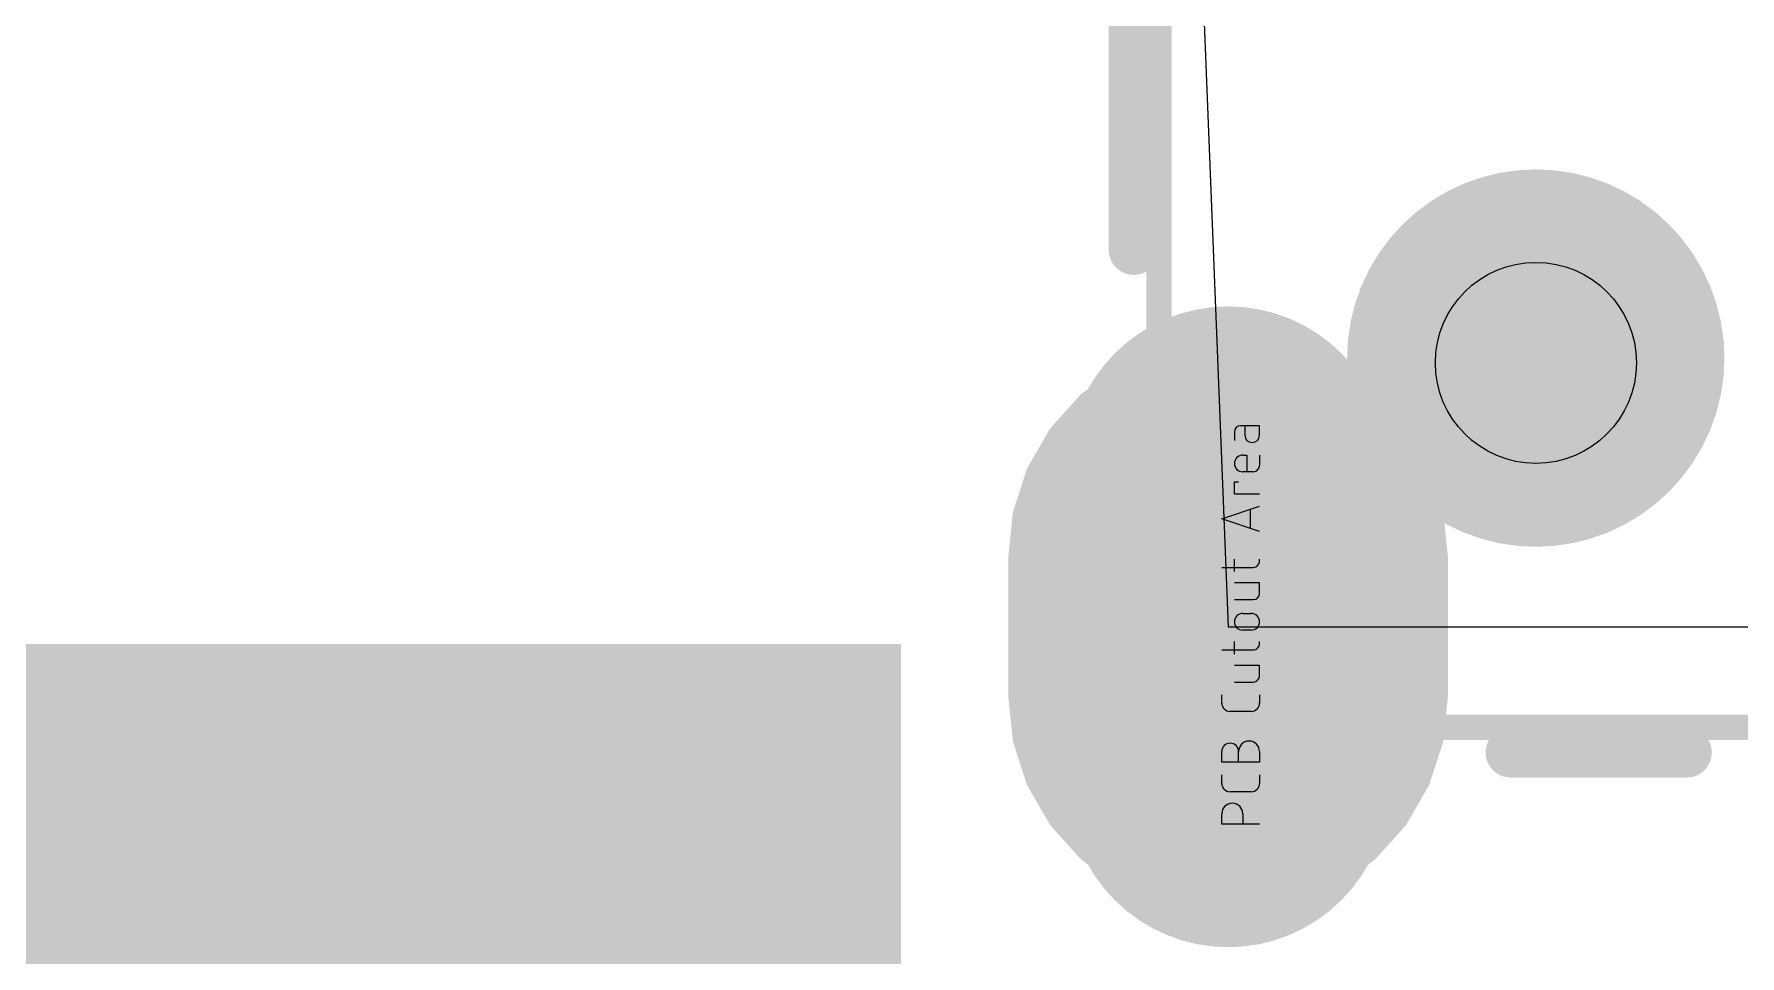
# Model space of a CAD drawing. Extents: x -2.3 to 95.2, y -2.6 to 57.4.
# Drawn here: x 39.87 to 46.66, y 48.04 to 51.71 of the extents above; entities that cross this region are included whole.
import ezdxf

# ---------------------------------------------------------------- set-up
doc = ezdxf.new("R2010")
doc.units = 0
for name, color, linetype in [('1', 12, 'CONTINUOUS'), ('17', 253, 'CONTINUOUS'), ('19', 53, 'CONTINUOUS'), ('20', 31, 'CONTINUOUS'), ('21', 253, 'CONTINUOUS'), ('29', 253, 'CONTINUOUS'), ('30', 253, 'CONTINUOUS'), ('48', 253, 'CONTINUOUS'), ('51', 253, 'CONTINUOUS')]:
    doc.layers.add(name, color=color, linetype=linetype)

# ---------------------------------------------------------------- blocks, each defined once
blk = doc.blocks.new('RECT')
blk.add_solid([(-0.5, -0.5), (0.5, -0.5), (-0.5, 0.5), (0.5, 0.5)])
blk = doc.blocks.new('LONGP100')
at = {"const_width": 1}
blk.add_lwpolyline([(-0.5, 0), (0.5, 0)], dxfattribs=at)
at = {"const_width": 0.5}
for points in [[(-0.5, 0.25, 1), (-0.5, -0.25)], [(0.5, -0.25, 1), (0.5, 0.25)]]:
    blk.add_lwpolyline(points, format="xyb", dxfattribs=at)

msp = doc.modelspace()

# ---------------------------------------------------------------- linework, layer by layer
at = {"layer": '17', "const_width": 0.1}
for points in [[(44.5492, 50.346), (44.401, 50.3145)], [(44.7008, 50.346), (44.5492, 50.346)], [(44.849, 50.3145), (44.7008, 50.346)], [(44.401, 50.3145), (44.2625, 50.2529)], [(44.3684, 50.3), (44.8816, 50.3)], [(44.9875, 50.2529), (44.849, 50.3145)], [(44.2625, 50.2529), (44.1399, 50.1638)], [(44.1897, 50.2), (45.0603, 50.2)], [(45.1101, 50.1638), (44.9875, 50.2529)], [(44.1399, 50.1638), (44.0385, 50.0511)], [(45.2115, 50.0511), (45.1101, 50.1638)], [(44.0825, 50.1), (45.1676, 50.1)], [(44.0385, 50.0511), (43.9627, 49.9199)], [(44.0089, 50), (45.2411, 50)], [(45.2873, 49.9199), (45.2115, 50.0511)], [(43.9627, 49.9199), (43.9158, 49.7757)], [(45.3342, 49.7757), (45.2873, 49.9199)], [(43.9562, 49.9), (45.2938, 49.9)], [(43.9237, 49.8), (45.3263, 49.8)], [(43.9158, 49.7757), (43.9, 49.625)], [(45.35, 49.625), (45.3342, 49.7757)], [(43.9079, 49.7), (45.3421, 49.7)], [(43.9, 49.625), (43.9, 49.075)], [(43.9, 49.6), (45.35, 49.6)], [(45.35, 49.075), (45.35, 49.625)], [(43.9, 49.5), (45.35, 49.5)], [(43.9, 49.4), (45.35, 49.4)], [(43.9, 49.3), (45.35, 49.3)], [(43.9, 49.2), (45.35, 49.2)], [(43.9, 49.1), (45.35, 49.1)], [(43.9, 49.075), (43.9158, 48.9243)], [(45.3342, 48.9243), (45.35, 49.075)], [(43.9079, 49), (45.3421, 49)], [(43.9158, 48.9243), (43.9627, 48.7801)], [(43.9237, 48.9), (45.3263, 48.9)], [(45.2873, 48.7801), (45.3342, 48.9243)], [(43.9562, 48.8), (45.2938, 48.8)], [(43.9627, 48.7801), (44.0385, 48.6489)], [(45.2115, 48.6489), (45.2873, 48.7801)], [(44.0089, 48.7), (45.2411, 48.7)], [(44.0385, 48.6489), (44.1399, 48.5362)], [(45.1101, 48.5362), (45.2115, 48.6489)], [(44.0825, 48.6), (45.1675, 48.6)], [(44.1399, 48.5362), (44.2625, 48.4471)], [(44.1897, 48.5), (45.0603, 48.5)], [(44.9875, 48.4471), (45.1101, 48.5362)], [(44.2625, 48.4471), (44.401, 48.3855)], [(44.849, 48.3855), (44.9875, 48.4471)], [(44.3684, 48.4), (44.8816, 48.4)], [(44.401, 48.3855), (44.5492, 48.354)], [(44.7008, 48.354), (44.849, 48.3855)], [(44.5492, 48.354), (44.7008, 48.354)]]:
    msp.add_lwpolyline(points, dxfattribs=at)
at = {"layer": '17', "const_width": 0.05}
for points in [[(44.5492, 50.371, 1), (44.5492, 50.321)], [(44.5544, 50.3216, 1), (44.544, 50.3705)], [(44.706, 50.3705, 1), (44.6956, 50.3216)], [(44.7008, 50.321, 1), (44.7008, 50.371)], [(44.3684, 50.325, 1), (44.3684, 50.275)], [(44.3958, 50.339, 1), (44.4062, 50.2901)], [(44.4111, 50.2917, 1), (44.3908, 50.3374)], [(44.8592, 50.3374, 1), (44.8389, 50.2917)], [(44.8438, 50.2901, 1), (44.8542, 50.339)], [(44.8816, 50.275, 1), (44.8816, 50.325)], [(44.1897, 50.225, 1), (44.1897, 50.175)], [(44.2523, 50.2757, 1), (44.2727, 50.23)], [(44.2772, 50.2326, 1), (44.2478, 50.2731)], [(45.0022, 50.2731, 1), (44.9728, 50.2326)], [(44.9773, 50.23, 1), (44.9977, 50.2757)], [(45.0603, 50.175, 1), (45.0603, 50.225)], [(44.1252, 50.184, 1), (44.1546, 50.1436)], [(44.1585, 50.1471, 1), (44.1213, 50.1805)], [(45.1287, 50.1805, 1), (45.0915, 50.1471)], [(45.0954, 50.1436, 1), (45.1248, 50.184)], [(44.0825, 50.125, 1), (44.0825, 50.075)], [(45.1676, 50.075, 1), (45.1676, 50.125)], [(44.0089, 50.025, 1), (44.0089, 49.975)], [(44.0199, 50.0679, 1), (44.057, 50.0344)], [(44.0601, 50.0386, 1), (44.0168, 50.0636)], [(45.2332, 50.0636, 1), (45.1899, 50.0386)], [(45.193, 50.0344, 1), (45.2301, 50.0679)], [(45.2411, 49.975, 1), (45.2411, 50.025)], [(43.9865, 49.9122, 1), (43.9389, 49.9276)], [(45.3111, 49.9276, 1), (45.2635, 49.9122)], [(43.9562, 49.925, 1), (43.9562, 49.875)], [(43.941, 49.9324, 1), (43.9843, 49.9074)], [(45.2657, 49.9074, 1), (45.309, 49.9324)], [(45.2938, 49.875, 1), (45.2938, 49.925)], [(43.9237, 49.825, 1), (43.9237, 49.775)], [(45.3263, 49.775, 1), (45.3263, 49.825)], [(43.8921, 49.7835, 1), (43.9396, 49.768)], [(43.9407, 49.7731, 1), (43.891, 49.7784)], [(45.359, 49.7784, 1), (45.3093, 49.7731)], [(45.3104, 49.768, 1), (45.3579, 49.7835)], [(43.9079, 49.725, 1), (43.9079, 49.675)], [(45.3421, 49.675, 1), (45.3421, 49.725)], [(43.925, 49.625, 1), (43.875, 49.625)], [(43.8751, 49.6276, 1), (43.9249, 49.6224)], [(43.9, 49.625, 1), (43.9, 49.575)], [(45.375, 49.625, 1), (45.325, 49.625)], [(45.3251, 49.6224, 1), (45.3749, 49.6276)], [(45.35, 49.575, 1), (45.35, 49.625)], [(43.9, 49.525, 1), (43.9, 49.475)], [(45.35, 49.475, 1), (45.35, 49.525)], [(43.9, 49.425, 1), (43.9, 49.375)], [(45.35, 49.375, 1), (45.35, 49.425)], [(43.9, 49.325, 1), (43.9, 49.275)], [(45.35, 49.275, 1), (45.35, 49.325)], [(43.9, 49.225, 1), (43.9, 49.175)], [(45.35, 49.175, 1), (45.35, 49.225)], [(43.9, 49.125, 1), (43.9, 49.075)], [(43.9249, 49.0776, 1), (43.8751, 49.0724)], [(43.875, 49.075, 1), (43.925, 49.075)], [(45.325, 49.075, 1), (45.375, 49.075)], [(45.3749, 49.0724, 1), (45.3251, 49.0776)], [(45.35, 49.075, 1), (45.35, 49.125)], [(43.9079, 49.025, 1), (43.9079, 48.975)], [(45.3421, 48.975, 1), (45.3421, 49.025)], [(43.9396, 48.932, 1), (43.8921, 48.9165)], [(43.891, 48.9216, 1), (43.9407, 48.9269)], [(43.9237, 48.925, 1), (43.9237, 48.875)], [(45.3093, 48.9269, 1), (45.359, 48.9216)], [(45.3579, 48.9165, 1), (45.3104, 48.932)], [(45.3263, 48.875, 1), (45.3263, 48.925)], [(43.9562, 48.825, 1), (43.9562, 48.775)], [(43.9843, 48.7926, 1), (43.941, 48.7676)], [(43.9389, 48.7724, 1), (43.9865, 48.7878)], [(45.2635, 48.7878, 1), (45.3111, 48.7724)], [(45.309, 48.7676, 1), (45.2657, 48.7926)], [(45.2938, 48.775, 1), (45.2938, 48.825)], [(44.0089, 48.725, 1), (44.0089, 48.675)], [(45.2411, 48.675, 1), (45.2411, 48.725)], [(44.057, 48.6656, 1), (44.0199, 48.6321)], [(44.0168, 48.6364, 1), (44.0601, 48.6614)], [(45.1899, 48.6614, 1), (45.2332, 48.6364)], [(45.2301, 48.6321, 1), (45.193, 48.6656)], [(44.0825, 48.625, 1), (44.0825, 48.575)], [(45.1675, 48.575, 1), (45.1675, 48.625)], [(44.1546, 48.5564, 1), (44.1252, 48.516)], [(44.1213, 48.5195, 1), (44.1585, 48.5529)], [(44.1897, 48.525, 1), (44.1897, 48.475)], [(45.0603, 48.475, 1), (45.0603, 48.525)], [(45.0915, 48.5529, 1), (45.1287, 48.5195)], [(45.1248, 48.516, 1), (45.0954, 48.5564)], [(44.2727, 48.47, 1), (44.2523, 48.4243)], [(44.2478, 48.4269, 1), (44.2772, 48.4674)], [(44.9728, 48.4674, 1), (45.0022, 48.4269)], [(44.9977, 48.4243, 1), (44.9773, 48.47)], [(44.3684, 48.425, 1), (44.3684, 48.375)], [(44.4062, 48.4099, 1), (44.3958, 48.361)], [(44.3908, 48.3626, 1), (44.4111, 48.4083)], [(44.8389, 48.4083, 1), (44.8592, 48.3626)], [(44.8542, 48.361, 1), (44.8438, 48.4099)], [(44.8816, 48.375, 1), (44.8816, 48.425)], [(44.5492, 48.379, 1), (44.5492, 48.329)], [(44.544, 48.3295, 1), (44.5544, 48.3784)], [(44.6956, 48.3784, 1), (44.706, 48.3295)], [(44.7008, 48.329, 1), (44.7008, 48.379)]]:
    msp.add_lwpolyline(points, format="xyb", dxfattribs=at)
at = {"layer": '19'}
for p, q in [((44.475, 53.15), (44.625, 49.35)), ((44.625, 49.35), (47.05, 49.35))]:
    msp.add_line(p, q, dxfattribs=at)
at = {"layer": '20'}
msp.add_circle((45.85, 50.4), 0.4, dxfattribs=at)
at = {"layer": '21', "const_width": 0.2}
for points in [[(44.25, 51.85), (44.25, 50.85)], [(46.45, 48.85), (45.75, 48.85)]]:
    msp.add_lwpolyline(points, dxfattribs=at)
at = {"layer": '21', "const_width": 0.1}
for points in [[(44.2, 50.85, 1), (44.3, 50.85)], [(45.75, 48.9, 1), (45.75, 48.8)], [(46.45, 48.8, 1), (46.45, 48.9)]]:
    msp.add_lwpolyline(points, format="xyb", dxfattribs=at)
at = {"layer": '29'}
for points, const_width in [([(45.8495, 50.0746, 1), (45.8495, 50.7636, 1), (45.8495, 50.0746)], 0.8128), ([(45.85, 50.1492, 1), (45.85, 50.6508, 1), (45.85, 50.1492)], 0.5016), ([(44.3485, 50.425, 1), (44.3485, 50.375)], 0.05), ([(44.3649, 50.4341, 1), (44.3753, 50.3852)], 0.05), ([(44.3802, 50.3868, 1), (44.3599, 50.4325)], 0.05), ([(44.5388, 50.4705, 1), (44.5388, 50.4205)], 0.05), ([(44.544, 50.421, 1), (44.5336, 50.4699)], 0.05), ([(44.7164, 50.4699, 1), (44.706, 50.421)], 0.05), ([(44.7112, 50.4205, 1), (44.7112, 50.4705)], 0.05), ([(44.8901, 50.4325, 1), (44.8698, 50.3868)], 0.05), ([(44.8747, 50.3852, 1), (44.8851, 50.4341)], 0.05), ([(44.9016, 50.375, 1), (44.9016, 50.425)], 0.05), ([(44.2023, 50.3623, 1), (44.2227, 50.3166)], 0.05), ([(44.2272, 50.3192, 1), (44.1978, 50.3597)], 0.05), ([(45.0522, 50.3597, 1), (45.0228, 50.3192)], 0.05), ([(45.0273, 50.3166, 1), (45.0477, 50.3623)], 0.05), ([(44.1582, 50.325, 1), (44.1582, 50.275)], 0.05), ([(45.0918, 50.275, 1), (45.0918, 50.325)], 0.05), ([(44.0387, 50.225, 1), (44.0387, 50.175)], 0.05), ([(44.0583, 50.2583, 1), (44.0877, 50.2179)], 0.05), ([(44.0915, 50.2214, 1), (44.0544, 50.2548)], 0.05), ([(45.1956, 50.2548, 1), (45.1585, 50.2214)], 0.05), ([(45.1623, 50.2179, 1), (45.1917, 50.2583)], 0.05), ([(45.2113, 50.175, 1), (45.2113, 50.225)], 0.05), ([(43.9518, 50.125, 1), (43.9518, 50.075)], 0.05), ([(43.939, 50.1267, 1), (43.9761, 50.0932)], 0.05), ([(43.9792, 50.0974, 1), (43.9359, 50.1224)], 0.05), ([(45.3141, 50.1224, 1), (45.2708, 50.0974)], 0.05), ([(45.2739, 50.0932, 1), (45.311, 50.1267)], 0.05), ([(45.2982, 50.075, 1), (45.2982, 50.125)], 0.05), ([(43.8941, 50.025, 1), (43.8941, 49.975)], 0.05), ([(45.3559, 49.975, 1), (45.3559, 50.025)], 0.05), ([(43.8497, 49.9731, 1), (43.893, 49.9481)], 0.05), ([(43.8951, 49.9528, 1), (43.8475, 49.9683)], 0.05), ([(45.4025, 49.9683, 1), (45.3549, 49.9528)], 0.05), ([(45.357, 49.9481, 1), (45.4003, 49.9731)], 0.05), ([(43.8516, 49.925, 1), (43.8516, 49.875)], 0.05), ([(45.3984, 49.875, 1), (45.3984, 49.925)], 0.05), ([(43.8429, 49.7939, 1), (43.7932, 49.7991)], 0.05), ([(43.8192, 49.825, 1), (43.8192, 49.775)], 0.05), ([(45.4568, 49.7991, 1), (45.4071, 49.7939)], 0.05), ([(45.4308, 49.775, 1), (45.4308, 49.825)], 0.05), ([(43.7943, 49.8043, 1), (43.8418, 49.7888)], 0.05), ([(45.4082, 49.7888, 1), (45.4557, 49.8043)], 0.05), ([(43.8079, 49.725, 1), (43.8079, 49.675)], 0.05), ([(45.4421, 49.675, 1), (45.4421, 49.725)], 0.05), ([(43.825, 49.625, 1), (43.775, 49.625)], 0.05), ([(43.7751, 49.6276, 1), (43.8249, 49.6224)], 0.05), ([(43.8, 49.625, 1), (43.8, 49.575)], 0.05), ([(45.475, 49.625, 1), (45.425, 49.625)], 0.05), ([(45.4251, 49.6224, 1), (45.4749, 49.6276)], 0.05), ([(45.45, 49.575, 1), (45.45, 49.625)], 0.05), ([(43.8, 49.525, 1), (43.8, 49.475)], 0.05), ([(45.45, 49.475, 1), (45.45, 49.525)], 0.05), ([(43.8, 49.425, 1), (43.8, 49.375)], 0.05), ([(45.45, 49.375, 1), (45.45, 49.425)], 0.05), ([(43.8, 49.325, 1), (43.8, 49.275)], 0.05), ([(45.45, 49.275, 1), (45.45, 49.325)], 0.05), ([(43.8, 49.225, 1), (43.8, 49.175)], 0.05), ([(45.45, 49.175, 1), (45.45, 49.225)], 0.05), ([(43.8, 49.125, 1), (43.8, 49.075)], 0.05), ([(43.8249, 49.0776, 1), (43.7751, 49.0724)], 0.05), ([(43.775, 49.075, 1), (43.825, 49.075)], 0.05), ([(45.425, 49.075, 1), (45.475, 49.075)], 0.05), ([(45.4749, 49.0724, 1), (45.4251, 49.0776)], 0.05), ([(45.45, 49.075, 1), (45.45, 49.125)], 0.05), ([(43.8079, 49.025, 1), (43.8079, 48.975)], 0.05), ([(45.4421, 48.975, 1), (45.4421, 49.025)], 0.05), ([(43.8418, 48.9112, 1), (43.7943, 48.8957)], 0.05), ([(43.8192, 48.925, 1), (43.8192, 48.875)], 0.05), ([(45.4557, 48.8957, 1), (45.4082, 48.9112)], 0.05), ([(45.4308, 48.875, 1), (45.4308, 48.925)], 0.05), ([(43.7932, 48.9009, 1), (43.8429, 48.9061)], 0.05), ([(45.4071, 48.9061, 1), (45.4568, 48.9009)], 0.05), ([(43.8516, 48.825, 1), (43.8516, 48.775)], 0.05), ([(45.3984, 48.775, 1), (45.3984, 48.825)], 0.05), ([(43.893, 48.7519, 1), (43.8497, 48.7269)], 0.05), ([(43.8475, 48.7317, 1), (43.8951, 48.7472)], 0.05), ([(43.8941, 48.725, 1), (43.8941, 48.675)], 0.05), ([(45.3549, 48.7472, 1), (45.4025, 48.7317)], 0.05), ([(45.3559, 48.675, 1), (45.3559, 48.725)], 0.05), ([(45.4003, 48.7269, 1), (45.357, 48.7519)], 0.05), ([(43.9518, 48.625, 1), (43.9518, 48.575)], 0.05), ([(43.9761, 48.6068, 1), (43.939, 48.5733)], 0.05), ([(43.9359, 48.5776, 1), (43.9792, 48.6026)], 0.05), ([(45.2708, 48.6026, 1), (45.3141, 48.5776)], 0.05), ([(45.311, 48.5733, 1), (45.2739, 48.6068)], 0.05), ([(45.2982, 48.575, 1), (45.2982, 48.625)], 0.05), ([(44.0387, 48.525, 1), (44.0387, 48.475)], 0.05), ([(45.2113, 48.475, 1), (45.2113, 48.525)], 0.05), ([(44.0877, 48.4821, 1), (44.0583, 48.4417)], 0.05), ([(44.0544, 48.4452, 1), (44.0915, 48.4786)], 0.05), ([(45.1585, 48.4786, 1), (45.1956, 48.4452)], 0.05), ([(45.1917, 48.4417, 1), (45.1623, 48.4821)], 0.05), ([(44.1582, 48.425, 1), (44.1582, 48.375)], 0.05), ([(44.2227, 48.3834, 1), (44.2023, 48.3377)], 0.05), ([(44.1978, 48.3403, 1), (44.2272, 48.3808)], 0.05), ([(45.0228, 48.3808, 1), (45.0522, 48.3403)], 0.05), ([(45.0477, 48.3377, 1), (45.0273, 48.3834)], 0.05), ([(45.0918, 48.375, 1), (45.0918, 48.425)], 0.05), ([(44.3484, 48.325, 1), (44.3484, 48.275)], 0.05), ([(44.3753, 48.3148, 1), (44.3649, 48.2659)], 0.05), ([(44.3599, 48.2675, 1), (44.3802, 48.3132)], 0.05), ([(44.8698, 48.3132, 1), (44.8901, 48.2675)], 0.05), ([(44.8851, 48.2659, 1), (44.8747, 48.3148)], 0.05), ([(44.9015, 48.275, 1), (44.9015, 48.325)], 0.05), ([(44.5388, 48.2795, 1), (44.5388, 48.2295)], 0.05), ([(44.5336, 48.2301, 1), (44.544, 48.279)], 0.05), ([(44.706, 48.279, 1), (44.7164, 48.2301)], 0.05), ([(44.7112, 48.2295, 1), (44.7112, 48.2795)], 0.05)]:
    msp.add_lwpolyline(points, format="xyb", dxfattribs=dict(at, const_width=const_width))
at = {"layer": '29', "const_width": 0.1}
for points in [[(44.3701, 50.4096), (44.2125, 50.3395)], [(44.3485, 50.4), (44.9016, 50.4)], [(44.5388, 50.4455), (44.3701, 50.4096)], [(44.7112, 50.4455), (44.5388, 50.4455)], [(44.8799, 50.4096), (44.7112, 50.4455)], [(45.0375, 50.3395), (44.8799, 50.4096)], [(44.2125, 50.3395), (44.073, 50.2381)], [(45.177, 50.2381), (45.0375, 50.3395)], [(44.1582, 50.3), (45.0918, 50.3)], [(44.073, 50.2381), (43.9576, 50.1099)], [(44.0387, 50.2), (45.2113, 50.2)], [(45.2924, 50.1099), (45.177, 50.2381)], [(43.9576, 50.1099), (43.8713, 49.9606)], [(43.9518, 50.1), (45.2982, 50.1)], [(45.3787, 49.9606), (45.2924, 50.1099)], [(43.8941, 50), (45.3559, 50)], [(43.8713, 49.9606), (43.818, 49.7965)], [(45.432, 49.7965), (45.3787, 49.9606)], [(43.8516, 49.9), (45.3984, 49.9)], [(43.818, 49.7965), (43.8, 49.625)], [(43.8192, 49.8), (45.4308, 49.8)], [(45.45, 49.625), (45.432, 49.7965)], [(43.8079, 49.7), (45.4421, 49.7)], [(43.8, 49.625), (43.8, 49.075)], [(43.8, 49.6), (45.45, 49.6)], [(45.45, 49.075), (45.45, 49.625)], [(43.8, 49.5), (45.45, 49.5)], [(43.8, 49.4), (45.45, 49.4)], [(43.8, 49.3), (45.45, 49.3)], [(43.8, 49.2), (45.45, 49.2)], [(43.8, 49.1), (45.45, 49.1)], [(43.8, 49.075), (43.818, 48.9035)], [(45.432, 48.9035), (45.45, 49.075)], [(43.8079, 49), (45.4421, 49)], [(43.818, 48.9035), (43.8713, 48.7394)], [(43.8192, 48.9), (45.4308, 48.9)], [(45.3787, 48.7394), (45.432, 48.9035)], [(43.8516, 48.8), (45.3984, 48.8)], [(43.8713, 48.7394), (43.9576, 48.5901)], [(43.8941, 48.7), (45.3559, 48.7)], [(45.2924, 48.5901), (45.3787, 48.7394)], [(43.9518, 48.6), (45.2982, 48.6)], [(43.9576, 48.5901), (44.073, 48.4619)], [(45.177, 48.4619), (45.2924, 48.5901)], [(44.0387, 48.5), (45.2113, 48.5)], [(44.073, 48.4619), (44.2125, 48.3605)], [(45.0375, 48.3605), (45.177, 48.4619)], [(44.1582, 48.4), (45.0918, 48.4)], [(44.2125, 48.3605), (44.3701, 48.2904)], [(44.8799, 48.2904), (45.0375, 48.3605)], [(44.3484, 48.3), (44.9015, 48.3)], [(44.3701, 48.2904), (44.5388, 48.2545)], [(44.7112, 48.2545), (44.8799, 48.2904)], [(44.5388, 48.2545), (44.7112, 48.2545)]]:
    msp.add_lwpolyline(points, dxfattribs=at)
at = {"layer": '30'}
for points, const_width in [([(45.85, 50.1492, 1), (45.85, 50.6508, 1), (45.85, 50.1492)], 0.5016), ([(44.3485, 50.425, 1), (44.3485, 50.375)], 0.05), ([(44.3649, 50.4341, 1), (44.3753, 50.3852)], 0.05), ([(44.3802, 50.3868, 1), (44.3599, 50.4325)], 0.05), ([(44.5388, 50.4705, 1), (44.5388, 50.4205)], 0.05), ([(44.544, 50.421, 1), (44.5336, 50.4699)], 0.05), ([(44.7164, 50.4699, 1), (44.706, 50.421)], 0.05), ([(44.7112, 50.4205, 1), (44.7112, 50.4705)], 0.05), ([(44.8901, 50.4325, 1), (44.8698, 50.3868)], 0.05), ([(44.8747, 50.3852, 1), (44.8851, 50.4341)], 0.05), ([(44.9016, 50.375, 1), (44.9016, 50.425)], 0.05), ([(44.2023, 50.3623, 1), (44.2227, 50.3166)], 0.05), ([(44.2272, 50.3192, 1), (44.1978, 50.3597)], 0.05), ([(45.0522, 50.3597, 1), (45.0228, 50.3192)], 0.05), ([(45.0273, 50.3166, 1), (45.0477, 50.3623)], 0.05), ([(44.1582, 50.325, 1), (44.1582, 50.275)], 0.05), ([(45.0918, 50.275, 1), (45.0918, 50.325)], 0.05), ([(44.0387, 50.225, 1), (44.0387, 50.175)], 0.05), ([(44.0583, 50.2583, 1), (44.0877, 50.2179)], 0.05), ([(44.0915, 50.2214, 1), (44.0544, 50.2548)], 0.05), ([(45.1956, 50.2548, 1), (45.1585, 50.2214)], 0.05), ([(45.1623, 50.2179, 1), (45.1917, 50.2583)], 0.05), ([(45.2113, 50.175, 1), (45.2113, 50.225)], 0.05), ([(43.9518, 50.125, 1), (43.9518, 50.075)], 0.05), ([(43.939, 50.1267, 1), (43.9761, 50.0932)], 0.05), ([(43.9792, 50.0974, 1), (43.9359, 50.1224)], 0.05), ([(45.3141, 50.1224, 1), (45.2708, 50.0974)], 0.05), ([(45.2739, 50.0932, 1), (45.311, 50.1267)], 0.05), ([(45.2982, 50.075, 1), (45.2982, 50.125)], 0.05), ([(43.8941, 50.025, 1), (43.8941, 49.975)], 0.05), ([(45.3559, 49.975, 1), (45.3559, 50.025)], 0.05), ([(43.8497, 49.9731, 1), (43.893, 49.9481)], 0.05), ([(43.8951, 49.9528, 1), (43.8475, 49.9683)], 0.05), ([(45.4025, 49.9683, 1), (45.3549, 49.9528)], 0.05), ([(45.357, 49.9481, 1), (45.4003, 49.9731)], 0.05), ([(43.8516, 49.925, 1), (43.8516, 49.875)], 0.05), ([(45.3984, 49.875, 1), (45.3984, 49.925)], 0.05), ([(43.8429, 49.7939, 1), (43.7932, 49.7991)], 0.05), ([(43.8192, 49.825, 1), (43.8192, 49.775)], 0.05), ([(45.4568, 49.7991, 1), (45.4071, 49.7939)], 0.05), ([(45.4308, 49.775, 1), (45.4308, 49.825)], 0.05), ([(43.7943, 49.8043, 1), (43.8418, 49.7888)], 0.05), ([(45.4082, 49.7888, 1), (45.4557, 49.8043)], 0.05), ([(43.8079, 49.725, 1), (43.8079, 49.675)], 0.05), ([(45.4421, 49.675, 1), (45.4421, 49.725)], 0.05), ([(43.825, 49.625, 1), (43.775, 49.625)], 0.05), ([(43.7751, 49.6276, 1), (43.8249, 49.6224)], 0.05), ([(43.8, 49.625, 1), (43.8, 49.575)], 0.05), ([(45.475, 49.625, 1), (45.425, 49.625)], 0.05), ([(45.4251, 49.6224, 1), (45.4749, 49.6276)], 0.05), ([(45.45, 49.575, 1), (45.45, 49.625)], 0.05), ([(43.8, 49.525, 1), (43.8, 49.475)], 0.05), ([(45.45, 49.475, 1), (45.45, 49.525)], 0.05), ([(43.8, 49.425, 1), (43.8, 49.375)], 0.05), ([(45.45, 49.375, 1), (45.45, 49.425)], 0.05), ([(43.8, 49.325, 1), (43.8, 49.275)], 0.05), ([(45.45, 49.275, 1), (45.45, 49.325)], 0.05), ([(43.8, 49.225, 1), (43.8, 49.175)], 0.05), ([(45.45, 49.175, 1), (45.45, 49.225)], 0.05), ([(43.8, 49.125, 1), (43.8, 49.075)], 0.05), ([(43.8249, 49.0776, 1), (43.7751, 49.0724)], 0.05), ([(43.775, 49.075, 1), (43.825, 49.075)], 0.05), ([(45.425, 49.075, 1), (45.475, 49.075)], 0.05), ([(45.4749, 49.0724, 1), (45.4251, 49.0776)], 0.05), ([(45.45, 49.075, 1), (45.45, 49.125)], 0.05), ([(43.8079, 49.025, 1), (43.8079, 48.975)], 0.05), ([(45.4421, 48.975, 1), (45.4421, 49.025)], 0.05), ([(43.8418, 48.9112, 1), (43.7943, 48.8957)], 0.05), ([(43.8192, 48.925, 1), (43.8192, 48.875)], 0.05), ([(45.4557, 48.8957, 1), (45.4082, 48.9112)], 0.05), ([(45.4308, 48.875, 1), (45.4308, 48.925)], 0.05), ([(43.7932, 48.9009, 1), (43.8429, 48.9061)], 0.05), ([(45.4071, 48.9061, 1), (45.4568, 48.9009)], 0.05), ([(43.8516, 48.825, 1), (43.8516, 48.775)], 0.05), ([(45.3984, 48.775, 1), (45.3984, 48.825)], 0.05), ([(43.893, 48.7519, 1), (43.8497, 48.7269)], 0.05), ([(43.8475, 48.7317, 1), (43.8951, 48.7472)], 0.05), ([(43.8941, 48.725, 1), (43.8941, 48.675)], 0.05), ([(45.3549, 48.7472, 1), (45.4025, 48.7317)], 0.05), ([(45.3559, 48.675, 1), (45.3559, 48.725)], 0.05), ([(45.4003, 48.7269, 1), (45.357, 48.7519)], 0.05), ([(43.9518, 48.625, 1), (43.9518, 48.575)], 0.05), ([(43.9761, 48.6068, 1), (43.939, 48.5733)], 0.05), ([(43.9359, 48.5776, 1), (43.9792, 48.6026)], 0.05), ([(45.2708, 48.6026, 1), (45.3141, 48.5776)], 0.05), ([(45.311, 48.5733, 1), (45.2739, 48.6068)], 0.05), ([(45.2982, 48.575, 1), (45.2982, 48.625)], 0.05), ([(44.0387, 48.525, 1), (44.0387, 48.475)], 0.05), ([(45.2113, 48.475, 1), (45.2113, 48.525)], 0.05), ([(44.0877, 48.4821, 1), (44.0583, 48.4417)], 0.05), ([(44.0544, 48.4452, 1), (44.0915, 48.4786)], 0.05), ([(45.1585, 48.4786, 1), (45.1956, 48.4452)], 0.05), ([(45.1917, 48.4417, 1), (45.1623, 48.4821)], 0.05), ([(44.1582, 48.425, 1), (44.1582, 48.375)], 0.05), ([(44.2227, 48.3834, 1), (44.2023, 48.3377)], 0.05), ([(44.1978, 48.3403, 1), (44.2272, 48.3808)], 0.05), ([(45.0228, 48.3808, 1), (45.0522, 48.3403)], 0.05), ([(45.0477, 48.3377, 1), (45.0273, 48.3834)], 0.05), ([(45.0918, 48.375, 1), (45.0918, 48.425)], 0.05), ([(44.3484, 48.325, 1), (44.3484, 48.275)], 0.05), ([(44.3753, 48.3148, 1), (44.3649, 48.2659)], 0.05), ([(44.3599, 48.2675, 1), (44.3802, 48.3132)], 0.05), ([(44.8698, 48.3132, 1), (44.8901, 48.2675)], 0.05), ([(44.8851, 48.2659, 1), (44.8747, 48.3148)], 0.05), ([(44.9015, 48.275, 1), (44.9015, 48.325)], 0.05), ([(44.5388, 48.2795, 1), (44.5388, 48.2295)], 0.05), ([(44.5336, 48.2301, 1), (44.544, 48.279)], 0.05), ([(44.706, 48.279, 1), (44.7164, 48.2301)], 0.05), ([(44.7112, 48.2295, 1), (44.7112, 48.2795)], 0.05)]:
    msp.add_lwpolyline(points, format="xyb", dxfattribs=dict(at, const_width=const_width))
at = {"layer": '30', "const_width": 0.1}
for points in [[(44.3701, 50.4096), (44.2125, 50.3395)], [(44.3485, 50.4), (44.9016, 50.4)], [(44.5388, 50.4455), (44.3701, 50.4096)], [(44.7112, 50.4455), (44.5388, 50.4455)], [(44.8799, 50.4096), (44.7112, 50.4455)], [(45.0375, 50.3395), (44.8799, 50.4096)], [(44.2125, 50.3395), (44.073, 50.2381)], [(45.177, 50.2381), (45.0375, 50.3395)], [(44.1582, 50.3), (45.0918, 50.3)], [(44.073, 50.2381), (43.9576, 50.1099)], [(44.0387, 50.2), (45.2113, 50.2)], [(45.2924, 50.1099), (45.177, 50.2381)], [(43.9576, 50.1099), (43.8713, 49.9606)], [(43.9518, 50.1), (45.2982, 50.1)], [(45.3787, 49.9606), (45.2924, 50.1099)], [(43.8941, 50), (45.3559, 50)], [(43.8713, 49.9606), (43.818, 49.7965)], [(45.432, 49.7965), (45.3787, 49.9606)], [(43.8516, 49.9), (45.3984, 49.9)], [(43.818, 49.7965), (43.8, 49.625)], [(43.8192, 49.8), (45.4308, 49.8)], [(45.45, 49.625), (45.432, 49.7965)], [(43.8079, 49.7), (45.4421, 49.7)], [(43.8, 49.625), (43.8, 49.075)], [(43.8, 49.6), (45.45, 49.6)], [(45.45, 49.075), (45.45, 49.625)], [(43.8, 49.5), (45.45, 49.5)], [(43.8, 49.4), (45.45, 49.4)], [(43.8, 49.3), (45.45, 49.3)], [(43.8, 49.2), (45.45, 49.2)], [(43.8, 49.1), (45.45, 49.1)], [(43.8, 49.075), (43.818, 48.9035)], [(45.432, 48.9035), (45.45, 49.075)], [(43.8079, 49), (45.4421, 49)], [(43.818, 48.9035), (43.8713, 48.7394)], [(43.8192, 48.9), (45.4308, 48.9)], [(45.3787, 48.7394), (45.432, 48.9035)], [(43.8516, 48.8), (45.3984, 48.8)], [(43.8713, 48.7394), (43.9576, 48.5901)], [(43.8941, 48.7), (45.3559, 48.7)], [(45.2924, 48.5901), (45.3787, 48.7394)], [(43.9518, 48.6), (45.2982, 48.6)], [(43.9576, 48.5901), (44.073, 48.4619)], [(45.177, 48.4619), (45.2924, 48.5901)], [(44.0387, 48.5), (45.2113, 48.5)], [(44.073, 48.4619), (44.2125, 48.3605)], [(45.0375, 48.3605), (45.177, 48.4619)], [(44.1582, 48.4), (45.0918, 48.4)], [(44.2125, 48.3605), (44.3701, 48.2904)], [(44.8799, 48.2904), (45.0375, 48.3605)], [(44.3484, 48.3), (44.9015, 48.3)], [(44.3701, 48.2904), (44.5388, 48.2545)], [(44.7112, 48.2545), (44.8799, 48.2904)], [(44.5388, 48.2545), (44.7112, 48.2545)]]:
    msp.add_lwpolyline(points, dxfattribs=at)
at = {"layer": '48'}
for p, q in [((44.65, 50.125), (44.65, 50.0917)), ((44.75, 50.15), (44.675, 50.15)), ((44.6917, 50.15), (44.6917, 50.1125)), ((44.75, 50.1125), (44.75, 50.15)), ((44.6833, 50.0334), (44.7, 50.0334)), ((44.725, 49.9667), (44.6833, 49.9667)), ((44.7, 50.0334), (44.7, 49.9667)), ((44.75, 50.0334), (44.75, 49.9917)), ((44.65, 49.8771), (44.65, 49.9271)), ((44.65, 49.9271), (44.6667, 49.9271)), ((44.75, 49.8771), (44.65, 49.8771)), ((44.6, 49.7795), (44.75, 49.8295)), ((44.75, 49.7295), (44.6, 49.7795)), ((44.7125, 49.817), (44.7125, 49.742)), ((44.6, 49.5861), (44.725, 49.5861)), ((44.65, 49.5695), (44.65, 49.6195)), ((44.75, 49.6111), (44.75, 49.6195)), ((44.75, 49.5249), (44.65, 49.5249)), ((44.75, 49.4832), (44.75, 49.5249)), ((44.65, 49.4582), (44.725, 49.4582)), ((44.6833, 49.4034), (44.7167, 49.4034)), ((44.65, 49.241), (44.65, 49.291)), ((44.7167, 49.3367), (44.6833, 49.3367)), ((44.75, 49.2827), (44.75, 49.291)), ((44.6, 49.2577), (44.725, 49.2577)), ((44.75, 49.1964), (44.65, 49.1964)), ((44.75, 49.1547), (44.75, 49.1964)), ((44.65, 49.1297), (44.725, 49.1297)), ((44.6, 49.0465), (44.6, 49.0798)), ((44.75, 49.0798), (44.75, 49.0465)), ((44.7167, 49.0132), (44.6333, 49.0132)), ((44.6, 48.8119), (44.6, 48.8536)), ((44.6667, 48.8119), (44.6667, 48.8536)), ((44.75, 48.8536), (44.75, 48.8119)), ((44.75, 48.8119), (44.6, 48.8119)), ((44.6, 48.727), (44.6, 48.7604)), ((44.75, 48.7604), (44.75, 48.727)), ((44.7167, 48.6937), (44.6333, 48.6937)), ((44.6, 48.5644), (44.6, 48.6061)), ((44.75, 48.5644), (44.6, 48.5644)), ((44.6833, 48.6061), (44.6833, 48.5644))]:
    msp.add_line(p, q, dxfattribs=at)
for centre, radius, start, end in [((44.675, 50.125), 0.025, 90, 180), ((44.7208, 50.1125), 0.0292, 180, 0), ((44.6833, 50), 0.0333, 90, 270), ((44.725, 49.9917), 0.025, 270, 0), ((44.725, 49.6111), 0.025, 270, 0), ((44.725, 49.4832), 0.025, 270, 0), ((44.6833, 49.37), 0.0333, 90, 270), ((44.7167, 49.37), 0.0333, 270, 90), ((44.725, 49.2827), 0.025, 270, 0), ((44.725, 49.1547), 0.025, 270, 0), ((44.6333, 49.0465), 0.0333, 180.0107, 270), ((44.7167, 49.0465), 0.0333, 270, 0), ((44.6333, 48.8536), 0.0333, 0, 180), ((44.7083, 48.8536), 0.0417, 0, 180), ((44.6333, 48.727), 0.0333, 180.0107, 270), ((44.7167, 48.727), 0.0333, 270, 0), ((44.6417, 48.6061), 0.0417, 0, 180)]:
    msp.add_arc(centre, radius, start, end, dxfattribs=at)
at = {"layer": '51', "const_width": 0.1}
for points in [[(44.35, 54.95), (44.35, 48.95)], [(52.35, 48.95), (44.35, 48.95)]]:
    msp.add_lwpolyline(points, dxfattribs=at)
at = {"layer": '51', "const_width": 0.05}
for points in [[(44.35, 48.975, 1), (44.35, 48.925)], [(44.325, 48.95, 1), (44.375, 48.95)]]:
    msp.add_lwpolyline(points, format="xyb", dxfattribs=at)

# ---------------------------------------------------------------- block references
at = {"layer": '1', "xscale": 10.58, "yscale": 6.84}
msp.add_blockref('RECT', (37.931, 45.7602), dxfattribs=at)
at = {"layer": '17', "xscale": 1.275, "yscale": 1.275, "rotation": 270}
msp.add_blockref('LONGP100', (44.625, 49.35), dxfattribs=at)
msp.add_blockref('LONGP100', (44.625, 49.35), dxfattribs=at)
at = {"layer": '29', "xscale": 10.7832, "yscale": 7.0432}
msp.add_blockref('RECT', (37.931, 45.7602), dxfattribs=at)

doc.saveas('drawing.dxf')
